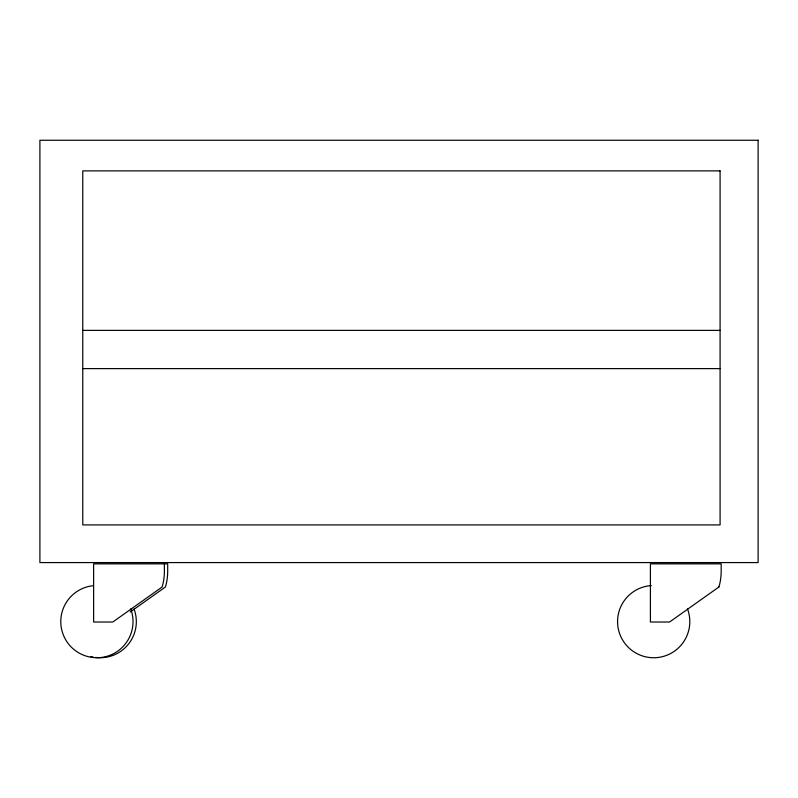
<?xml version="1.0" encoding="UTF-8"?>
<svg xmlns="http://www.w3.org/2000/svg" width="798" height="798" viewBox="0 0 798 798"><rect width="100%" height="100%" fill="white"/><g stroke="black" fill="none" stroke-linecap="round" stroke-linejoin="round"><path stroke-width="1.2" d="M130.184 612.016L165.435 586.989A54.892 54.892 0 0 0 167.69 571.438L167.69 563.857L93.625 563.857L93.625 622.021L112.787 622.021L162.144 586.989A54.892 54.892 0 0 0 164.388 571.438L164.388 563.857M82.773 330.372L720.085 330.372M82.773 368.616L720.085 368.616M130.712 608.904A36.119 36.119 0 0 1 106.633 656.405A36.119 36.119 0 0 1 61.406 628.275A36.119 36.119 0 0 1 93.376 585.672M687.497 608.904A36.119 36.119 0 0 1 663.028 656.515A36.119 36.119 0 0 1 618.051 627.497A36.119 36.119 0 0 1 651.338 585.572M134.014 608.904A36.119 36.119 0 0 1 95.491 657.432M93.147 657.043A36.119 36.119 0 0 1 90.852 656.515M718.918 586.989L669.572 622.021L650.41 622.021L650.41 563.857L721.173 563.857L721.173 571.438A54.892 54.892 0 0 1 718.918 586.989M758.1 140.258L39.9 140.258L39.9 562.58L758.1 562.58L758.1 140.258M720.085 170.882L82.773 170.882L82.773 524.914L720.085 524.914L720.085 170.882"/></g></svg>
